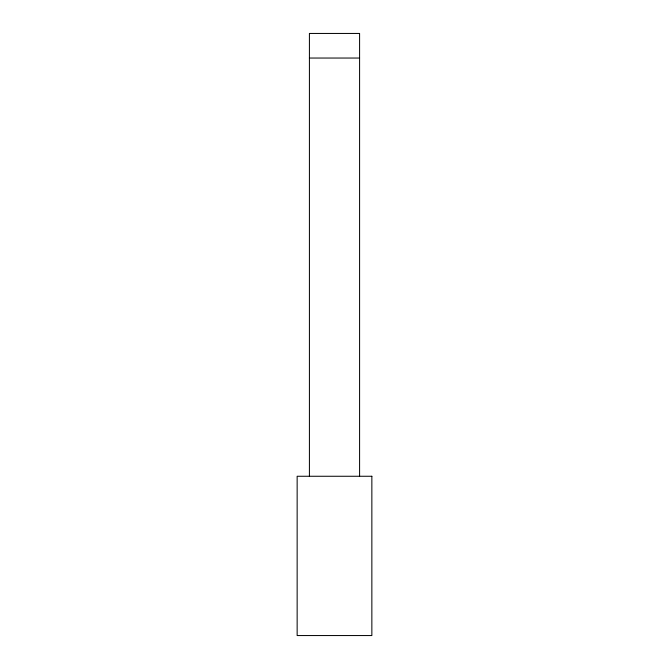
<?xml version="1.0" encoding="UTF-8"?>
<svg xmlns="http://www.w3.org/2000/svg" width="669" height="669" viewBox="0 0 669 669"><rect width="100%" height="100%" fill="white"/><g stroke="black" fill="none" stroke-linecap="round" stroke-linejoin="round"><path stroke-width="1" d="M309.413 58.044L359.588 58.044M359.588 476.261L359.588 33.45L309.413 33.45L309.413 476.261M371.855 476.261L297.145 476.261L297.145 635.55L371.855 635.55L371.855 476.261"/></g></svg>
